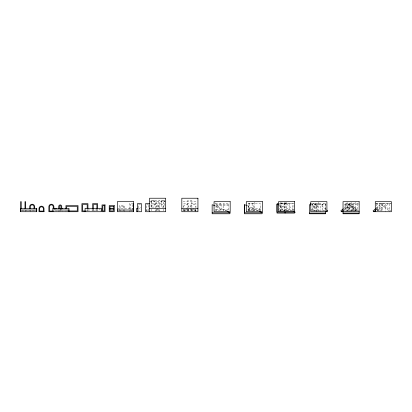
<?xml version="1.0" encoding="UTF-8"?>
<svg xmlns="http://www.w3.org/2000/svg" width="412" height="412" viewBox="0 0 412 412"><rect width="100%" height="100%" fill="white"/><g stroke="black" fill="none" stroke-linecap="round" stroke-linejoin="round"><path stroke-width="0.31" stroke-dasharray="2.06 1.54" d="M214.827 210.764L221.352 202.606M278.332 209.842L285.918 203.363L293.983 210.249M310.792 210.249L318.852 203.363L326.18 209.62M344.247 207.952L349.623 203.363L358.419 210.877L343.969 210.877M343.932 209.698L349.623 204.841L357.209 211.32M376.002 208.369L381.867 203.363L390.664 210.877M376.177 209.698L381.867 204.841L389.453 211.32M376.413 210.007L390.591 203.363M347.141 208.05L351.096 206.474L355.051 208.05M149.571 201.648L165.696 201.648M183.057 201.648L197.317 201.648M277.858 203.363L293.983 203.363L293.983 211.727M311.41 203.363L318.852 203.363M375.899 203.363L391.4 203.363M280.799 203.626L285.501 203.626M133.411 203.662L129.383 203.662L129.383 211.727M151.59 203.662L157.636 203.662L157.636 207.385M159.65 203.662L163.682 203.662M358.517 203.662L345.05 203.662L345.05 211.104M375.281 203.662L390.159 203.662M313.043 211.099L313.043 206.726A2.518 1.782 -90 0 1 314.82 204.208L315.963 204.208A2.518 1.782 -90 0 1 317.745 206.726L317.745 211.727M140.6 204.537L138.319 204.537L138.319 207.694L140.6 207.694M216.079 204.558L221.115 204.558M223.129 204.558L228.166 204.558M310.669 204.728L325.547 204.728L325.547 211.202M344.272 204.728L359.156 204.728M216.079 205.681L221.115 205.681M223.129 205.681L228.166 205.681M313.043 206.726L314.181 206.726A2.518 1.782 -90 0 1 315.963 204.208M314.82 204.208A2.518 1.782 -90 0 1 316.601 206.726L317.745 206.726M117.332 208.297L132.834 208.297M137.726 208.498L140.847 208.498M248.318 208.822L260.41 208.822M183.834 209.79L188.871 209.79M190.885 209.79L195.921 209.79M216.079 209.79L221.115 209.79M223.129 209.79L228.166 209.79M260.41 209.79L247.983 209.749L247.983 210.759L260.41 210.759L260.41 203.662L248.318 203.662L248.318 211.145M280.799 209.749L289.126 209.79M352.106 209.79L357.142 209.79M377.294 209.79L382.331 209.79M145.663 210.012L148.979 210.012M155.618 210.012L159.65 210.012M183.057 210.012L197.94 210.012M279.099 210.542L293.983 210.542M183.834 210.759L188.871 210.759M190.885 210.759L195.921 210.759M21.542 210.867L36.102 210.867M130.254 210.851L132.535 210.851M310.792 210.877L325.774 210.877M59.498 210.954L60.981 210.954M66.713 210.954L67.954 210.954M86.051 210.954L87.179 210.954L87.179 209.049M279.542 204.852L292.752 211.047M246.917 205.537L258.978 211.191M215.249 205.804L226.739 211.191M279.099 205.47L284.223 211.171M214.827 202.606L221.738 211.243M389.386 203.662L389.386 211.727M385.354 203.662L385.354 211.727M382.331 203.662L382.331 210.759L377.294 210.759L377.294 203.662M381.321 203.662L381.321 211.104M379.812 203.662L379.812 210.465L376.789 210.465L376.789 203.662M357.142 203.662L357.142 210.759L352.106 210.759L352.106 203.662M355.129 202.277L355.129 211.093M353.11 203.662L353.11 211.104M351.096 202.277L351.096 211.093M349.628 203.662L349.628 211.104M349.082 203.662L349.082 211.727M348.49 203.662L348.49 211.104M347.064 202.277L347.064 211.093M346.78 203.662L346.78 211.727M345.642 203.662L345.642 211.727M320.866 211.727L320.866 203.662L316.838 203.662L316.838 211.727M318.852 202.277L318.852 211.093M316.601 206.726L316.601 211.727M314.181 206.726L314.181 211.099M292.654 211.104L292.654 203.662L280.562 203.662L280.562 211.727M289.126 203.662L289.126 210.759L284.089 210.759L284.089 203.662M286.608 202.277L286.608 211.093M285.501 202.277L285.501 211.093M284.357 202.277L284.357 211.093M281.937 202.277L281.937 211.093M280.799 202.277L280.799 211.093M259.457 208.822L259.457 210.759M254.364 202.277L254.364 211.093M253.256 211.104L253.256 203.626L248.554 203.626L248.554 211.104M252.118 203.626L252.118 211.727M251.547 209.749L251.547 210.759M249.693 203.626L249.693 211.104M249.275 208.822L249.275 210.759M195.921 211.727L195.921 203.662L190.885 203.662L190.885 207.385M195.118 210.012L195.118 211.727M193.506 208.297L193.506 210.012M191.894 207.679L191.894 200.237L187.862 200.237L187.862 208.297M191.894 208.869L191.894 211.155M190.885 207.952L190.885 211.104M188.871 211.104L188.871 203.662L183.834 203.662L183.834 211.104M187.862 208.869L187.862 211.155M186.25 208.297L186.25 210.012M184.638 210.012L184.638 211.727M163.682 201.648L163.682 211.727M159.65 211.727L159.65 200.237L155.618 200.237L155.618 211.727M158.641 201.648L158.641 211.727M157.636 208.003L157.636 211.104M156.627 201.648L156.627 211.727M151.59 201.648L151.59 211.727M132.535 210.218L132.535 204.537L130.254 204.537L130.254 210.218M124.342 211.727L124.342 205.598L119.305 205.598L119.305 211.727M99.194 208.297L99.194 210.012L87.102 210.012L87.102 208.297M97.659 209.245L97.659 211.104M96.892 209.049L96.892 210.954L93.395 210.954L93.395 209.049M93.148 208.297L93.148 211.155M92.623 209.245L92.623 211.104M87.947 209.245L87.947 211.104M65.74 210.836L65.74 211.279M62.516 210.836L62.516 211.279M59.292 210.836L59.292 211.279M58.725 210.547L58.725 211.727M56.068 210.836L56.068 211.279M53.89 209.224L53.89 211.099M30.313 210.486L30.313 211.727M25.637 210.465L25.637 211.727M139.297 211.16A1.21 1.21 0 0 1 138.854 209.507A1.21 1.21 0 0 1 140.507 209.064M322.38 205.176A1.509 1.509 0 0 1 323.889 203.662A1.509 1.509 0 0 1 325.403 205.176M312.301 205.176A1.509 1.509 0 0 1 313.815 203.662A1.509 1.509 0 0 1 315.324 205.176M190.885 206.726A2.518 2.518 0 0 1 193.403 204.208A2.518 2.518 0 0 1 195.921 206.726M183.834 206.726A2.518 2.518 0 0 1 186.353 204.208A2.518 2.518 0 0 1 188.871 206.726M161.159 201.751A1.509 1.509 0 0 1 162.673 200.237A1.509 1.509 0 0 1 164.182 201.751M151.086 201.751A1.509 1.509 0 0 1 152.595 200.237A1.509 1.509 0 0 1 154.109 201.751M151.59 206.726A2.518 2.518 0 0 1 154.109 204.208A2.518 2.518 0 0 1 156.627 206.726M158.641 206.726A2.518 2.518 0 0 1 161.159 204.208A2.518 2.518 0 0 1 163.682 206.726M351.096 205.665L347.141 207.246L347.141 211.062L355.051 211.062L355.051 207.246L351.096 205.665M351.096 207.602L348.186 208.76L348.186 210.017L354.006 210.017L354.006 208.76L351.096 207.602M154.109 200.237L151.086 200.237L151.086 207.04L154.109 207.04L154.109 200.237M164.182 200.237L161.159 200.237L161.159 207.04L164.182 207.04L164.182 200.237M221.115 203.662L216.079 203.662L216.079 210.759L221.115 210.759L221.115 203.662M228.166 203.662L223.129 203.662L223.129 210.759L228.166 210.759L228.166 203.662M315.324 203.662L312.301 203.662L312.301 210.465L315.324 210.465L315.324 203.662M325.403 203.662L322.38 203.662L322.38 210.465L325.403 210.465L325.403 203.662M148.66 204.537L146.378 204.537L146.378 210.851L148.66 210.851L148.66 204.537M123.574 206.366L120.077 206.366L120.077 210.954L123.574 210.954L123.574 206.366"/><path stroke-width="0.62" d="M244.388 204.728L244.388 212.808L262.429 212.808L261.97 213.777L244.388 213.777L244.388 204.728L246.345 205.269M277.013 204.048L277.013 212.123L295.049 212.123L294.595 213.092L277.013 213.092L277.013 204.048L278.97 204.584M310.792 205.238L310.792 203.363M20.6 211.727L20.6 208.297L36.719 208.297L36.719 211.727L20.6 211.727L20.6 201.648L21.244 201.648L21.244 208.575M36.719 208.297L36.719 211.727M227.311 211.459L230.184 212.808L229.726 213.777L212.144 213.777L212.144 204.728L214.678 205.537M326.912 211.727L326.912 201.648L310.792 201.648L310.792 211.727L326.912 211.727L327.648 210.877L326.67 210.038M343.273 208.786L340.827 210.877L341.563 211.727L359.156 211.727M341.563 211.727L343.459 210.105M375.512 208.786L373.071 210.877L373.808 211.727L391.4 211.727L391.4 201.648L375.281 201.648L375.281 211.727M373.808 211.727L375.703 210.105M149.535 203.662L145.503 203.662L145.503 211.727L165.696 211.727L165.696 198.224L149.571 198.224L149.571 211.727M310.669 204.728L309.427 204.728L309.427 213.777L325.547 213.777L325.547 211.562M109.999 208.276L113.496 208.276M149.571 208.297L165.696 208.297M181.816 208.297L197.94 208.297M137.726 208.498L136.475 208.498L136.475 211.727L141.47 211.727L141.47 203.662L137.443 203.662L137.443 211.727M109.999 209.049L113.496 209.049M20.6 210.012L36.719 210.012M68.964 210.012L54.858 210.012L54.858 208.297M117.332 210.012L133.452 210.012M68.572 210.954L77.265 210.954L77.265 206.366L66.713 206.366L66.713 208.663M85.49 210.954L82.673 210.954L82.673 204.434L87.179 204.434L87.179 208.585M53.251 211.083L49.497 211.083L49.564 206.242A1.869 1.869 0 0 1 53.179 206.242L53.251 208.616M212.144 212.808L230.184 212.808M309.427 213.092L325.547 213.092M343.036 213.092L359.156 213.092M293.9 211.583L295.049 212.123M259.555 211.459L262.429 212.808M277.822 204.048L278.672 204.996M285.073 212.123L285.073 213.092M277.858 203.363L277.858 204.167M133.411 203.662L133.411 211.727M97.659 208.627L97.659 203.662L92.623 203.662L92.623 208.627M96.892 208.585L96.892 204.434L93.395 204.434L93.395 208.585M87.947 208.627L87.947 203.662L81.9 203.662L81.9 211.727L101.208 211.727L101.208 208.297L85.088 208.297L85.088 211.727M68.964 211.727L68.964 208.297L52.844 208.297L52.844 211.727M65.941 208.663L65.941 205.598L78.033 205.598L78.033 211.727L48.853 211.727L48.853 206.726A2.518 2.518 0 0 1 51.371 204.208A2.518 2.518 0 0 1 53.89 206.726L53.89 208.601M65.74 208.297L65.74 208.755M62.516 208.297L62.516 208.755M61.749 208.786L61.749 206.433A1.509 1.509 0 0 0 60.24 204.924A1.509 1.509 0 0 0 58.725 206.433L58.725 208.786M60.981 208.4L60.95 206.242A0.736 0.736 0 0 0 59.529 206.242L59.498 208.4M60.904 208.297L60.904 210.012M59.292 208.297L59.292 208.755M56.068 208.297L56.068 208.755M34.706 208.601L34.706 206.726A2.518 2.518 0 0 0 32.188 204.208A2.518 2.518 0 0 0 29.669 206.726L29.669 208.601M34.062 208.627L33.995 206.242A1.869 1.869 0 0 0 30.38 206.242L30.313 208.627M25.637 208.575L25.637 201.648L24.998 201.648L24.998 208.575M39.691 208.178L39.619 211.083L43.373 211.083L43.306 208.178A1.869 1.869 0 0 0 39.691 208.178M197.94 198.224L181.816 198.224L181.816 211.727L197.94 211.727L197.94 198.224M133.452 201.648L117.332 201.648L117.332 211.727L133.452 211.727L133.452 201.648M230.184 201.648L214.06 201.648L214.06 211.727L230.184 211.727L230.184 201.648M262.429 201.648L246.304 201.648L246.304 211.727L262.429 211.727L262.429 201.648M294.668 201.648L278.548 201.648L278.548 211.727L294.668 211.727L294.668 201.648M359.156 201.648L343.036 201.648L343.036 213.777L359.156 213.777L359.156 201.648M105.039 204.924L102.016 204.924L102.016 211.727L105.039 211.727L105.039 204.924M114.268 205.598L109.231 205.598L109.231 211.727L114.268 211.727L114.268 205.598M104.267 205.691L102.784 205.691L102.784 210.954L104.267 210.954L104.267 205.691M113.496 206.366L109.999 206.366L109.999 210.954L113.496 210.954L113.496 206.366M44.017 211.727L38.98 211.727L38.98 208.663A2.518 2.518 0 0 1 41.499 206.144A2.518 2.518 0 0 1 44.017 208.663L44.017 211.727"/></g></svg>
